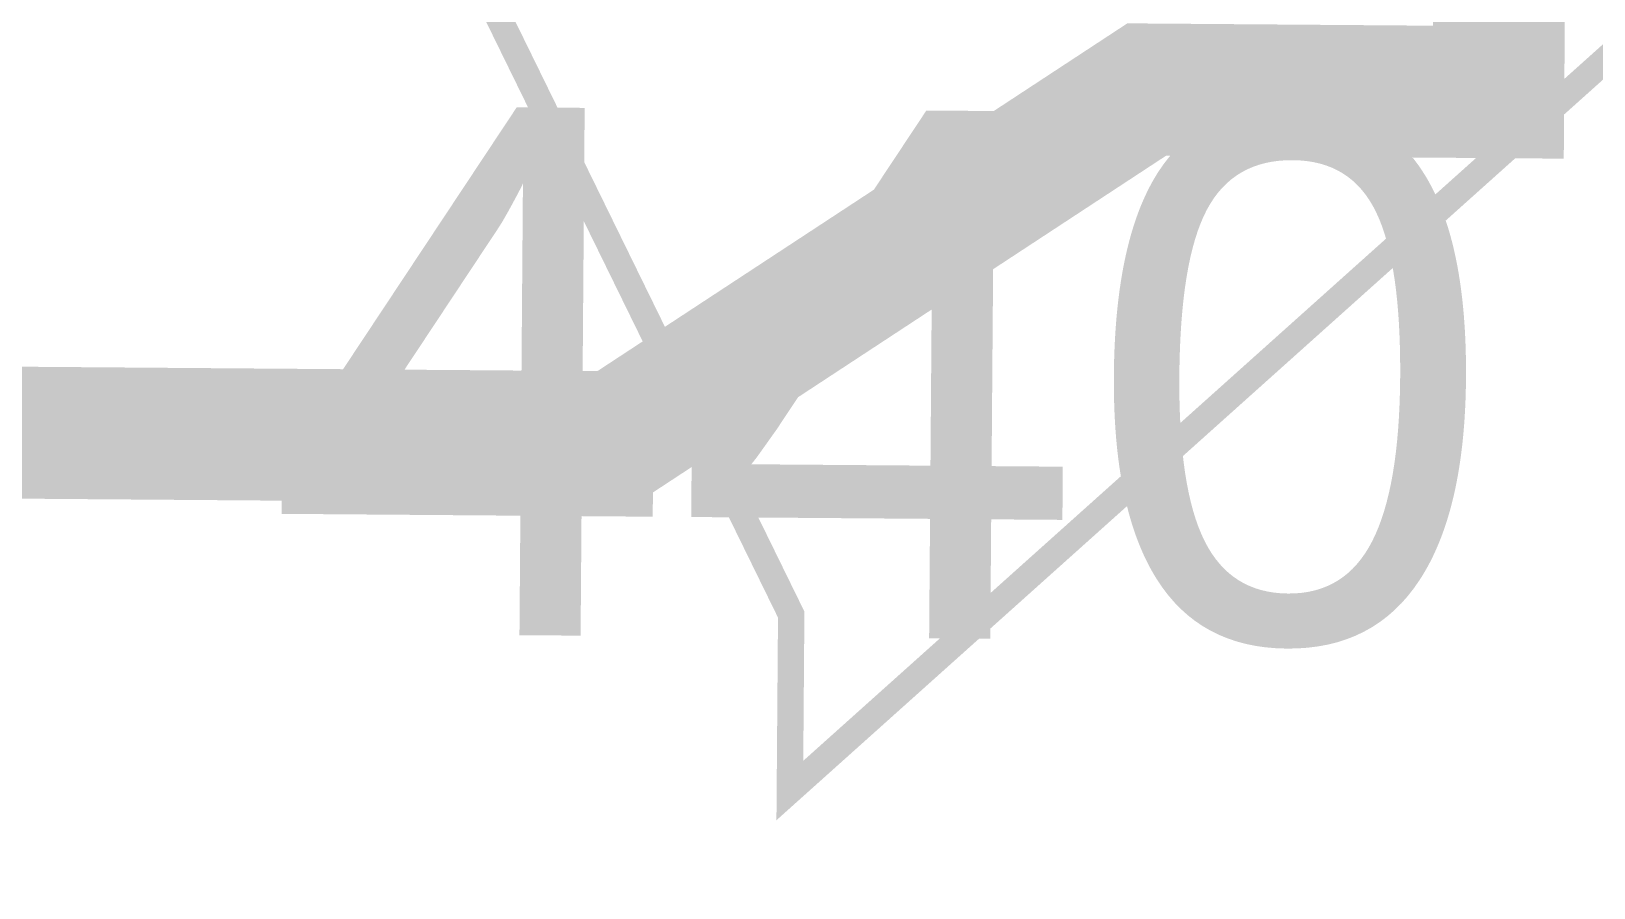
# Model space of a CAD drawing. Header units: metres. Extents: x 326467 to 340077, y 1811030 to 1824953.
# Drawn here: x 326797.84 to 326833.77, y 1811562.58 to 1811582.26 of the extents above; entities that cross this region are included whole.
import ezdxf

# ---------------------------------------------------------------- set-up
doc = ezdxf.new("R2010")
doc.units = ezdxf.units.M
doc.header["$MEASUREMENT"] = 0
for name, color, linetype in [('HAZARDS LINE', 1, 'Continuous'), ('SURVEY NO.', 7, 'Continuous'), ('SURVEY PLOT BOUNDARY', 35, 'Continuous')]:
    doc.layers.add(name, color=color, linetype=linetype)
doc.styles.add('PDF Arial', font='arial.ttf')

# ---------------------------------------------------------------- blocks, each defined once
blk = doc.blocks.new('16')
at = {"layer": 'HAZARDS LINE', "lineweight": 18, "const_width": 3.032141915622218}
blk.add_lwpolyline([(326738.3241288941, 1811545.190490311), (326746.4089261483, 1811545.128102292), (326750.482608208, 1811549.139980049), (326758.5986888949, 1811553.120663797), (326770.7259689999, 1811553.027081118), (326770.7571682089, 1811557.070153534), (326774.799566836, 1811557.038959525), (326778.8731646721, 1811561.050837931), (326782.9468473818, 1811565.062799912), (326786.9892460089, 1811565.031605902), (326787.020445218, 1811569.074678319), (326795.1053266958, 1811569.01228965), (326795.1365259048, 1811573.055362066), (326811.3062888606, 1811572.930584728), (326823.4959673836, 1811580.923146882), (326831.5808488614, 1811580.860758213), (326831.6120480704, 1811584.903830629)], dxfattribs=at)
at = {"layer": 'SURVEY PLOT BOUNDARY', "lineweight": 18, "const_width": 0.6064283831244436}
for points in [[(327045.9233424216, 1811591.336679305), (327049.6225490995, 1811546.831604492), (326947.6569641237, 1811430.362361156), (326838.729669195, 1811459.506113479), (326789.970955103, 1811427.535864863), (326790.002154312, 1811431.578937279), (326750.7634017392, 1811585.52771602), (326799.3973189951, 1811601.325674971), (326815.3174882786, 1811568.856318302), (326815.2862890696, 1811564.813245885), (326860.0650029526, 1811604.900833344), (326835.9040403697, 1811617.21721595), (326820.3894608035, 1811702.246514032), (326925.1807594781, 1811661.00473847), (326981.6187653306, 1811640.352657004), (327045.9545416306, 1811595.379751721)], [(326860.0650029526, 1811604.900833344), (326815.2862890696, 1811564.813245885), (326815.3174882786, 1811568.856318302), (326799.3973189951, 1811601.325674971), (326835.9040403697, 1811617.21721595)]]:
    blk.add_lwpolyline(points, close=True, dxfattribs=at)
at = {"layer": 'SURVEY NO.', "insert": (326803.1848543026, 1811568.256098501), "char_height": 12.12856766248887, "attachment_point": 7, "rotation": 359.5578739789213, "style": 'PDF Arial'}
blk.add_mtext('440', dxfattribs=at)

msp = doc.modelspace()

# ---------------------------------------------------------------- block references
msp.add_blockref('16', (0, 0))

doc.saveas('drawing.dxf')
